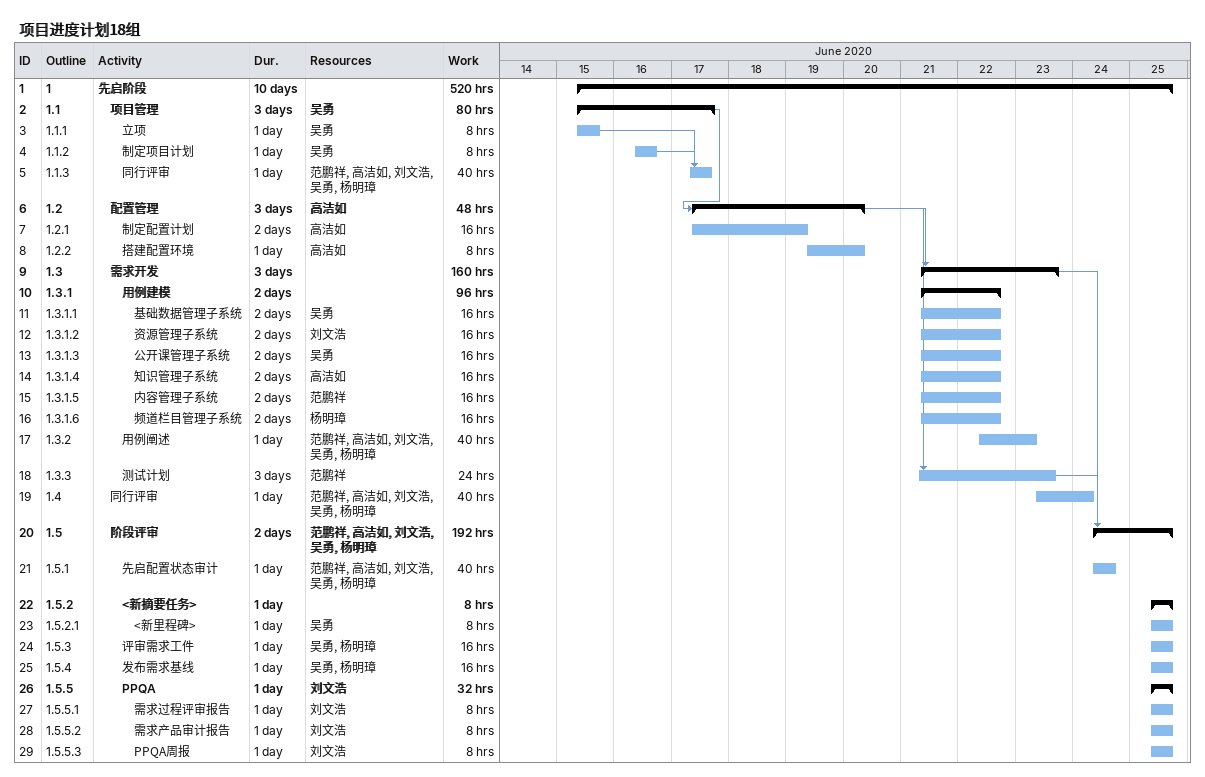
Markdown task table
项目进度计划18组

| ID | WBS | Task | Duration | Start | Finish | Predecessors | Resources | Work (h) |
|---|---|---|---|---|---|---|---|---|
| 1 | 1 | **先启阶段** | 10d | 2020-06-15 | 2020-06-25 |  |  | 520 |
| 2 | 1.1 | **项目管理** | 3d | 2020-06-15 | 2020-06-17 |  | 吴勇 | 80 |
| 3 | 1.1.1 | 立项 | 1d | 2020-06-15 | 2020-06-15 |  | 吴勇 | 8 |
| 4 | 1.1.2 | 制定项目计划 | 1d | 2020-06-16 | 2020-06-16 |  | 吴勇 | 8 |
| 5 | 1.1.3 | 同行评审 | 1d | 2020-06-17 | 2020-06-17 | 3, 4 | 范鹏祥, 高洁如, 刘文浩, 吴勇, 杨明璋 | 40 |
| 6 | 1.2 | **配置管理** | 3d | 2020-06-17 | 2020-06-20 | 2 | 高洁如 | 48 |
| 7 | 1.2.1 | 制定配置计划 | 2d | 2020-06-17 | 2020-06-19 |  | 高洁如 | 16 |
| 8 | 1.2.2 | 搭建配置环境 | 1d | 2020-06-19 | 2020-06-20 |  | 高洁如 | 8 |
| 9 | 1.3 | **需求开发** | 3d | 2020-06-21 | 2020-06-23 | 6 |  | 160 |
| 10 | 1.3.1 | **用例建模** | 2d | 2020-06-21 | 2020-06-22 |  |  | 96 |
| 11 | 1.3.1.1 | 基础数据管理子系统 | 2d | 2020-06-21 | 2020-06-22 |  | 吴勇 | 16 |
| 12 | 1.3.1.2 | 资源管理子系统 | 2d | 2020-06-21 | 2020-06-22 |  | 刘文浩 | 16 |
| 13 | 1.3.1.3 | 公开课管理子系统 | 2d | 2020-06-21 | 2020-06-22 |  | 吴勇 | 16 |
| 14 | 1.3.1.4 | 知识管理子系统 | 2d | 2020-06-21 | 2020-06-22 |  | 高洁如 | 16 |
| 15 | 1.3.1.5 | 内容管理子系统 | 2d | 2020-06-21 | 2020-06-22 |  | 范鹏祥 | 16 |
| 16 | 1.3.1.6 | 频道栏目管理子系统 | 2d | 2020-06-21 | 2020-06-22 |  | 杨明璋 | 16 |
| 17 | 1.3.2 | 用例阐述 | 1d | 2020-06-22 | 2020-06-23 |  | 范鹏祥, 高洁如, 刘文浩, 吴勇, 杨明璋 | 40 |
| 18 | 1.3.3 | 测试计划 | 3d | 2020-06-21 | 2020-06-23 | 6 | 范鹏祥 | 24 |
| 19 | 1.4 | 同行评审 | 1d | 2020-06-23 | 2020-06-24 |  | 范鹏祥, 高洁如, 刘文浩, 吴勇, 杨明璋 | 40 |
| 20 | 1.5 | **阶段评审** | 2d | 2020-06-24 | 2020-06-25 | 9, 18 | 范鹏祥, 高洁如, 刘文浩, 吴勇, 杨明璋 | 192 |
| 21 | 1.5.1 | 先启配置状态审计 | 1d | 2020-06-24 | 2020-06-24 |  | 范鹏祥, 高洁如, 刘文浩, 吴勇, 杨明璋 | 40 |
| 22 | 1.5.2 | **<新摘要任务>** | 1d | 2020-06-25 | 2020-06-25 |  |  | 8 |
| 23 | 1.5.2.1 | <新里程碑> | 1d | 2020-06-25 | 2020-06-25 |  | 吴勇 | 8 |
| 24 | 1.5.3 | 评审需求工件 | 1d | 2020-06-25 | 2020-06-25 |  | 吴勇, 杨明璋 | 16 |
| 25 | 1.5.4 | 发布需求基线 | 1d | 2020-06-25 | 2020-06-25 |  | 吴勇, 杨明璋 | 16 |
| 26 | 1.5.5 | **PPQA** | 1d | 2020-06-25 | 2020-06-25 |  | 刘文浩 | 32 |
| 27 | 1.5.5.1 | 需求过程评审报告 | 1d | 2020-06-25 | 2020-06-25 |  | 刘文浩 | 8 |
| 28 | 1.5.5.2 | 需求产品审计报告 | 1d | 2020-06-25 | 2020-06-25 |  | 刘文浩 | 8 |
| 29 | 1.5.5.3 | PPQA周报 | 1d | 2020-06-25 | 2020-06-25 |  | 刘文浩 | 8 |
